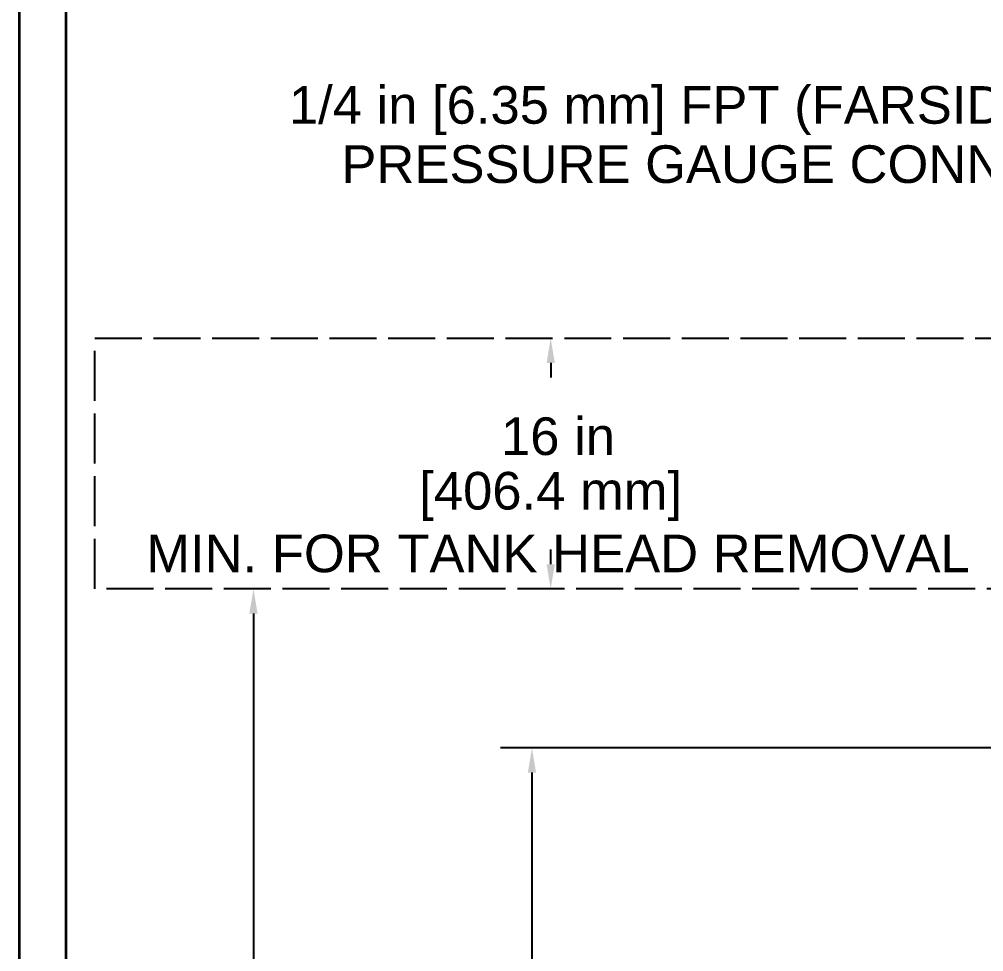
# Model space of a CAD drawing. Header units: inches. Extents: x 20 to 536, y 8 to 344.
# Drawn here: x 20 to 81.5, y 120.9 to 180.4 of the extents above; entities that cross this region are included whole.
import ezdxf

# ---------------------------------------------------------------- set-up
doc = ezdxf.new("R2010")
doc.units = ezdxf.units.IN
doc.header["$LTSCALE"] = 16
doc.header["$MEASUREMENT"] = 0
doc.linetypes.add('DASHED_SPACE', pattern=[0.2067, 0.1654, -0.0413])
doc.layers.get('0').update_dxf_attribs({"lineweight": 25})
for name, color, linetype, lineweight in [('Border', 7, 'Continuous', 35), ('Dimension (ANSI)', 7, 'Continuous', 25), ('Sketch Geometry (ANSI)', 7, 'Continuous', 25), ('Symbol (ANSI)', 7, 'Continuous', 25)]:
    doc.layers.add(name, color=color, linetype=linetype, lineweight=lineweight)
doc.styles.add('Standard D-E', font='arial.ttf')
doc.dimstyles.new('in [mm] D-E NeptuneBenson', dxfattribs={"dimscale": 16, "dimtxt": 0.15, "dimasz": 0.098425, "dimexe": 0.125, "dimexo": 0.063, "dimgap": 0.031496, "dimtad": 0, "dimtih": 1, "dimtoh": 1, "dimdec": 4, "dimrnd": 1e-08, "dimzin": 3, "dimdsep": 46, "dimlunit": 5, "dimtxsty": 'Standard D-E', "dimcen": 0.09, "dimdle": 0.393701, "dimclrd": 256, "dimclre": 256, "dimclrt": 256, "dimadec": 1, "dimazin": 1, "dimtfac": 1, "dimtofl": 0, "dimtmove": 0, "dimatfit": 3, "dimfxl": 1, "dimfrac": 1, "dimtolj": 1, "dimtzin": 4, "dimlwd": -1, "dimlwe": -1, "dimarcsym": 0})
doc.dimstyles.new('in [mm] D-E NeptuneBenson$7', dxfattribs={"dimscale": 16, "dimtxt": 0.15, "dimasz": 0.098425, "dimexe": 0.125, "dimexo": 0.063, "dimgap": 0.031496, "dimtad": 0, "dimtih": 1, "dimtoh": 1, "dimdec": 4, "dimrnd": 1e-08, "dimzin": 3, "dimdsep": 46, "dimlunit": 5, "dimtxsty": 'Standard D-E', "dimcen": 0.09, "dimdle": 0.393701, "dimclrd": 256, "dimclre": 256, "dimclrt": 256, "dimadec": 1, "dimazin": 1, "dimtfac": 1, "dimtofl": 0, "dimtmove": 0, "dimatfit": 3, "dimfxl": 1, "dimfrac": 1, "dimtolj": 1, "dimtzin": 4, "dimlwd": -1, "dimlwe": -1, "dimarcsym": 0})

# ---------------------------------------------------------------- blocks, each defined once
blk = doc.blocks.new('Borders 22x34_D')
at = {"layer": 'Border'}
for p, q in [((1.25, 21.5), (1.25, 0.5)), ((1.4375, 0.5), (1.4375, 21.3125))]:
    blk.add_line(p, q, dxfattribs=at)
blk = doc.blocks.new('*D18')
at = {"layer": 'Defpoints', "color": 0, "transparency": 16777216}
for p in [(43.695, 160.01), (43.695, 144.01), (53.898, 144.01)]:
    blk.add_point(p, dxfattribs=at)
at = {"layer": 'Dimension (ANSI)', "transparency": 16777216}
for p, q in [((53.898, 158.435), (53.898, 157.49)), ((53.898, 145.585), (53.898, 146.53))]:
    blk.add_line(p, q, dxfattribs=at)
for points in [[(53.635, 158.435), (54.16, 158.435), (53.898, 160.01)], [(53.635, 145.585), (54.16, 145.585), (53.898, 144.01)]]:
    blk.add_solid(points, dxfattribs=at)
at = {"layer": 'Dimension (ANSI)', "transparency": 16777216, "char_height": 2.4, "attachment_point": 5, "style": 'Standard D-E'}
for s, insert in [('\\A1; \\fArial|b0|i0;16 in', (53.898, 153.739)), ('\\A1;[406.4 mm]{\\P\\fArial|b0|i0; MIN. FOR TANK HEAD REMOVAL}', (53.898, 148.259))]:
    blk.add_mtext(s, dxfattribs=dict(at, insert=insert))
blk = doc.blocks.new('*D23')
at = {"layer": 'Defpoints', "color": 0, "transparency": 16777216}
for p in [(52.701, 133.866), (84.016, 133.866), (87.587, 45.678)]:
    blk.add_point(p, dxfattribs=at)
at = {"layer": 'Dimension (ANSI)', "transparency": 16777216}
for p, q in [((83.008, 133.866), (50.701, 133.866)), ((52.701, 132.291), (52.701, 109.677)), ((52.701, 47.253), (52.701, 99.641)), ((86.579, 45.678), (50.701, 45.678))]:
    blk.add_line(p, q, dxfattribs=at)
for points in [[(52.438, 132.291), (52.963, 132.291), (52.701, 133.866)], [(52.438, 47.253), (52.963, 47.253), (52.701, 45.678)]]:
    blk.add_solid(points, dxfattribs=at)
at = {"layer": 'Dimension (ANSI)', "transparency": 16777216, "char_height": 2.4, "attachment_point": 5, "style": 'Standard D-E'}
for s, insert in [('\\A1; 88{\\H1x;\\S3#16;} in', (52.701, 107.635)), ('\\A1;[2240.0 mm]', (52.701, 102.617))]:
    blk.add_mtext(s, dxfattribs=dict(at, insert=insert))
blk = doc.blocks.new('*D28')
at = {"layer": 'Defpoints', "color": 0, "transparency": 16777216}
for p in [(34.939, 144.01), (37.41, 144.01), (87.88, 45.678)]:
    blk.add_point(p, dxfattribs=at)
at = {"layer": 'Dimension (ANSI)', "transparency": 16777216}
for p, q in [((34.939, 142.435), (34.939, 99.71)), ((34.939, 47.253), (34.939, 89.719)), ((86.872, 45.678), (32.939, 45.678))]:
    blk.add_line(p, q, dxfattribs=at)
for points in [[(34.676, 142.435), (35.201, 142.435), (34.939, 144.01)], [(34.676, 47.253), (35.201, 47.253), (34.939, 45.678)]]:
    blk.add_solid(points, dxfattribs=at)
at = {"layer": 'Dimension (ANSI)', "transparency": 16777216, "char_height": 2.4, "attachment_point": 5, "style": 'Standard D-E'}
for s, insert in [('\\A1; 98{\\H1x;\\S5#16;} in', (34.939, 97.668)), ('\\A1;[2497.6 mm]', (34.939, 92.672))]:
    blk.add_mtext(s, dxfattribs=dict(at, insert=insert))

msp = doc.modelspace()

# ---------------------------------------------------------------- linework, layer by layer
at = {"layer": 'Sketch Geometry (ANSI)', "linetype": 'DASHED_SPACE', "ltscale": 1.209482}
msp.add_line((24.81537, 144.0098), (24.81537, 160.0098), dxfattribs=at)
at = {"layer": 'Sketch Geometry (ANSI)', "linetype": 'DASHED_SPACE', "ltscale": 1.132117}
for p, q in [((24.81537, 160.0098), (148.37187, 160.0098)), ((148.37187, 144.0098), (24.81537, 144.0098))]:
    msp.add_line(p, q, dxfattribs=at)

# ---------------------------------------------------------------- block references
at = {"xscale": 16, "yscale": 16, "zscale": 16}
msp.add_blockref('Borders 22x34_D', (0, 0), dxfattribs=at)

# ---------------------------------------------------------------- texts
at = {"layer": 'Symbol (ANSI)', "insert": (112.44934, 176.09015), "char_height": 2.4000001, "width": 75.2670769, "attachment_point": 3, "line_spacing_factor": 0.944221, "style": 'Standard D-E'}
msp.add_mtext('\\fArial|b0|i0;1/4 in [6.35 mm] FPT (FARSIDE) FOR EFFLUENT\\P\\fArial|b0|i0;PRESSURE GAUGE CONNECTION (by others)', dxfattribs=at)

# ---------------------------------------------------------------- dimensions: what is measured, and where the dimension line sits
at = {"layer": 'Dimension (ANSI)'}
for base, p1, p2, angle, text, override, picture, middle in [((53.89784, 144.0098), (43.6954, 160.0098), (43.6954, 144.0098), 270, ' \\fArial|b0|i0;<> in\\X[406.4 mm]{\\P\\fArial|b0|i0; MIN. FOR TANK HEAD REMOVAL}', {"dimgap": 0.031496, "dimdec": 4, "dimpost": '', "dimse1": 1, "dimse2": 1, "dimtol": 0, "dimlim": 0, "dimtp": 0, "dimtm": 0, "dimtdec": 2, "dimatfit": 1}, '*D18', (53.89784, 152.0098)), ((34.938616, 144.009798), (87.879756, 45.678154), (37.410199, 144.009798), 90, ' <> in\\X[2497.6 mm]', {"dimgap": 0.031496, "dimdec": 4, "dimpost": '', "dimse2": 1, "dimtol": 0, "dimlim": 0, "dimtp": 0, "dimtm": 0, "dimtdec": 2, "dimatfit": 1}, '*D28', (34.938616, 94.714404)), ((52.70066, 133.86565), (87.58686, 45.67815), (84.016, 133.86565), 90, ' <> in\\X[2240.0 mm]', {"dimgap": 0.031496, "dimdec": 4, "dimpost": '', "dimtol": 0, "dimlim": 0, "dimtp": 0, "dimtm": 0, "dimtdec": 2, "dimatfit": 1}, '*D23', (52.70066, 104.65929))]:
    dim = msp.add_linear_dim(base=base, p1=p1, p2=p2, angle=angle, text=text, dimstyle='in [mm] D-E NeptuneBenson', override=override, dxfattribs=at)
    dim.commit()
    dim.dimension.update_dxf_attribs({"geometry": picture, "text_midpoint": middle, "dimtype": 160})

# ---------------------------------------------------------------- leaders
at = {"layer": 'Symbol (ANSI)', "annotation_type": 0, "has_hookline": 1, "hookline_direction": 1, "text_width": 74.83056}
msp.add_leader([(131.09041, 154.86583), (114.52808, 174.89015), (112.95327, 174.89015)], dimstyle='in [mm] D-E NeptuneBenson$7', override={"dimasz": 0.098425, "dimtad": 0, "dimldrblk": 'Dot'}, dxfattribs=at)

doc.saveas('drawing.dxf')
